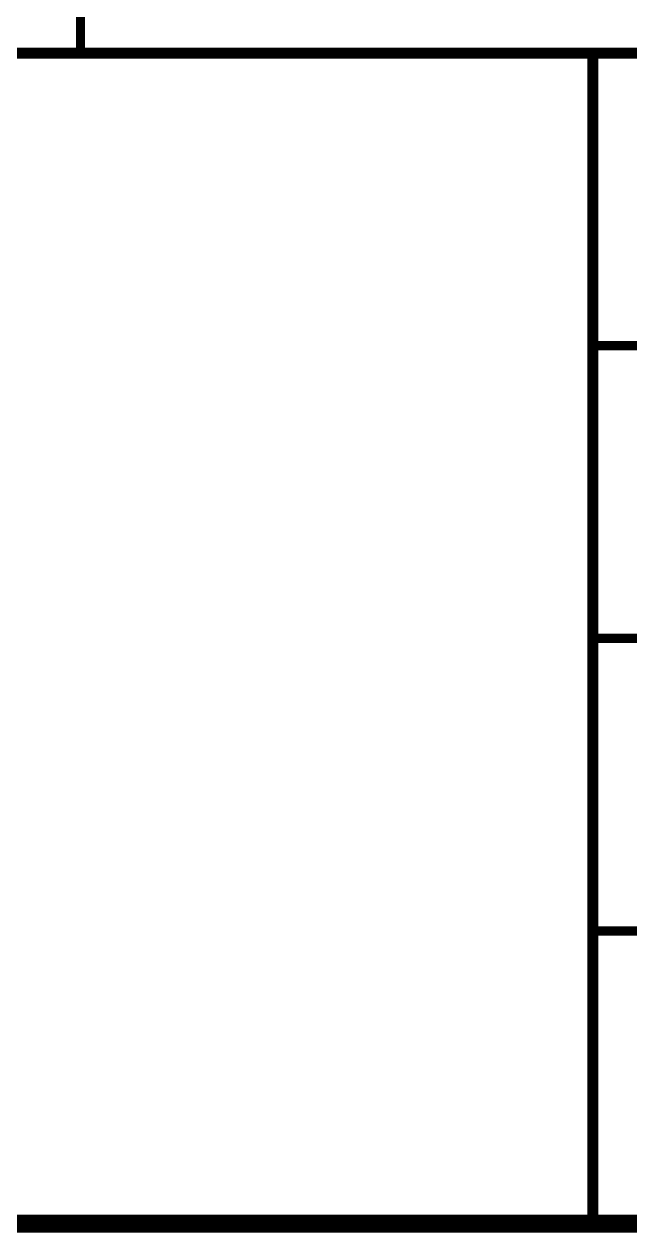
# Model space of a CAD drawing. Extents: x 214073 to 274589, y -287361 to -130190.
# Drawn here: x 226122 to 226950, y -144873 to -143221 of the extents above; entities that cross this region are included whole.
import ezdxf

# ---------------------------------------------------------------- set-up
doc = ezdxf.new("R2010")
doc.units = 0
doc.header["$LTSCALE"] = 500
doc.header["$MEASUREMENT"] = 0
doc.layers.add('1', color=7, linetype='CONTINUOUS')
doc.layers.add('TK', color=7, linetype='CONTINUOUS')

msp = doc.modelspace()

# ---------------------------------------------------------------- linework, layer by layer
at = {"layer": '1', "color": 7, "const_width": 25}
for points in [[(219299.3, -144860.7), (228299.3, -144860.7), (228299.3, -138272.6), (219299.3, -138272.6)], [(219299.3, -141960.7), (228299.3, -141960.7), (228299.3, -144860.7), (219299.3, -144860.7)]]:
    msp.add_lwpolyline(points, close=True, dxfattribs=at)
at = {"layer": '1', "color": 7}
for points, const_width in [([(226199.3, -142760.7), (226199.3, -143260.7)], 12.5), ([(222399.3, -143260.7), (228299.3, -143260.7)], 15), ([(226899.3, -143260.7), (226899.3, -144860.7)], 15), ([(228299.3, -143660.7), (226899.3, -143660.7)], 12.5), ([(228299.3, -144060.7), (226899.3, -144060.7)], 12.5), ([(228299.3, -144460.7), (226899.3, -144460.7)], 12.5)]:
    msp.add_lwpolyline(points, dxfattribs=dict(at, const_width=const_width))
at = {"layer": 'TK'}
msp.add_lwpolyline([(219299.3, -130510.7), (228299.3, -130510.7), (228299.3, -144860.7), (219299.3, -144860.7)], close=True, dxfattribs=at)

doc.saveas('drawing.dxf')
